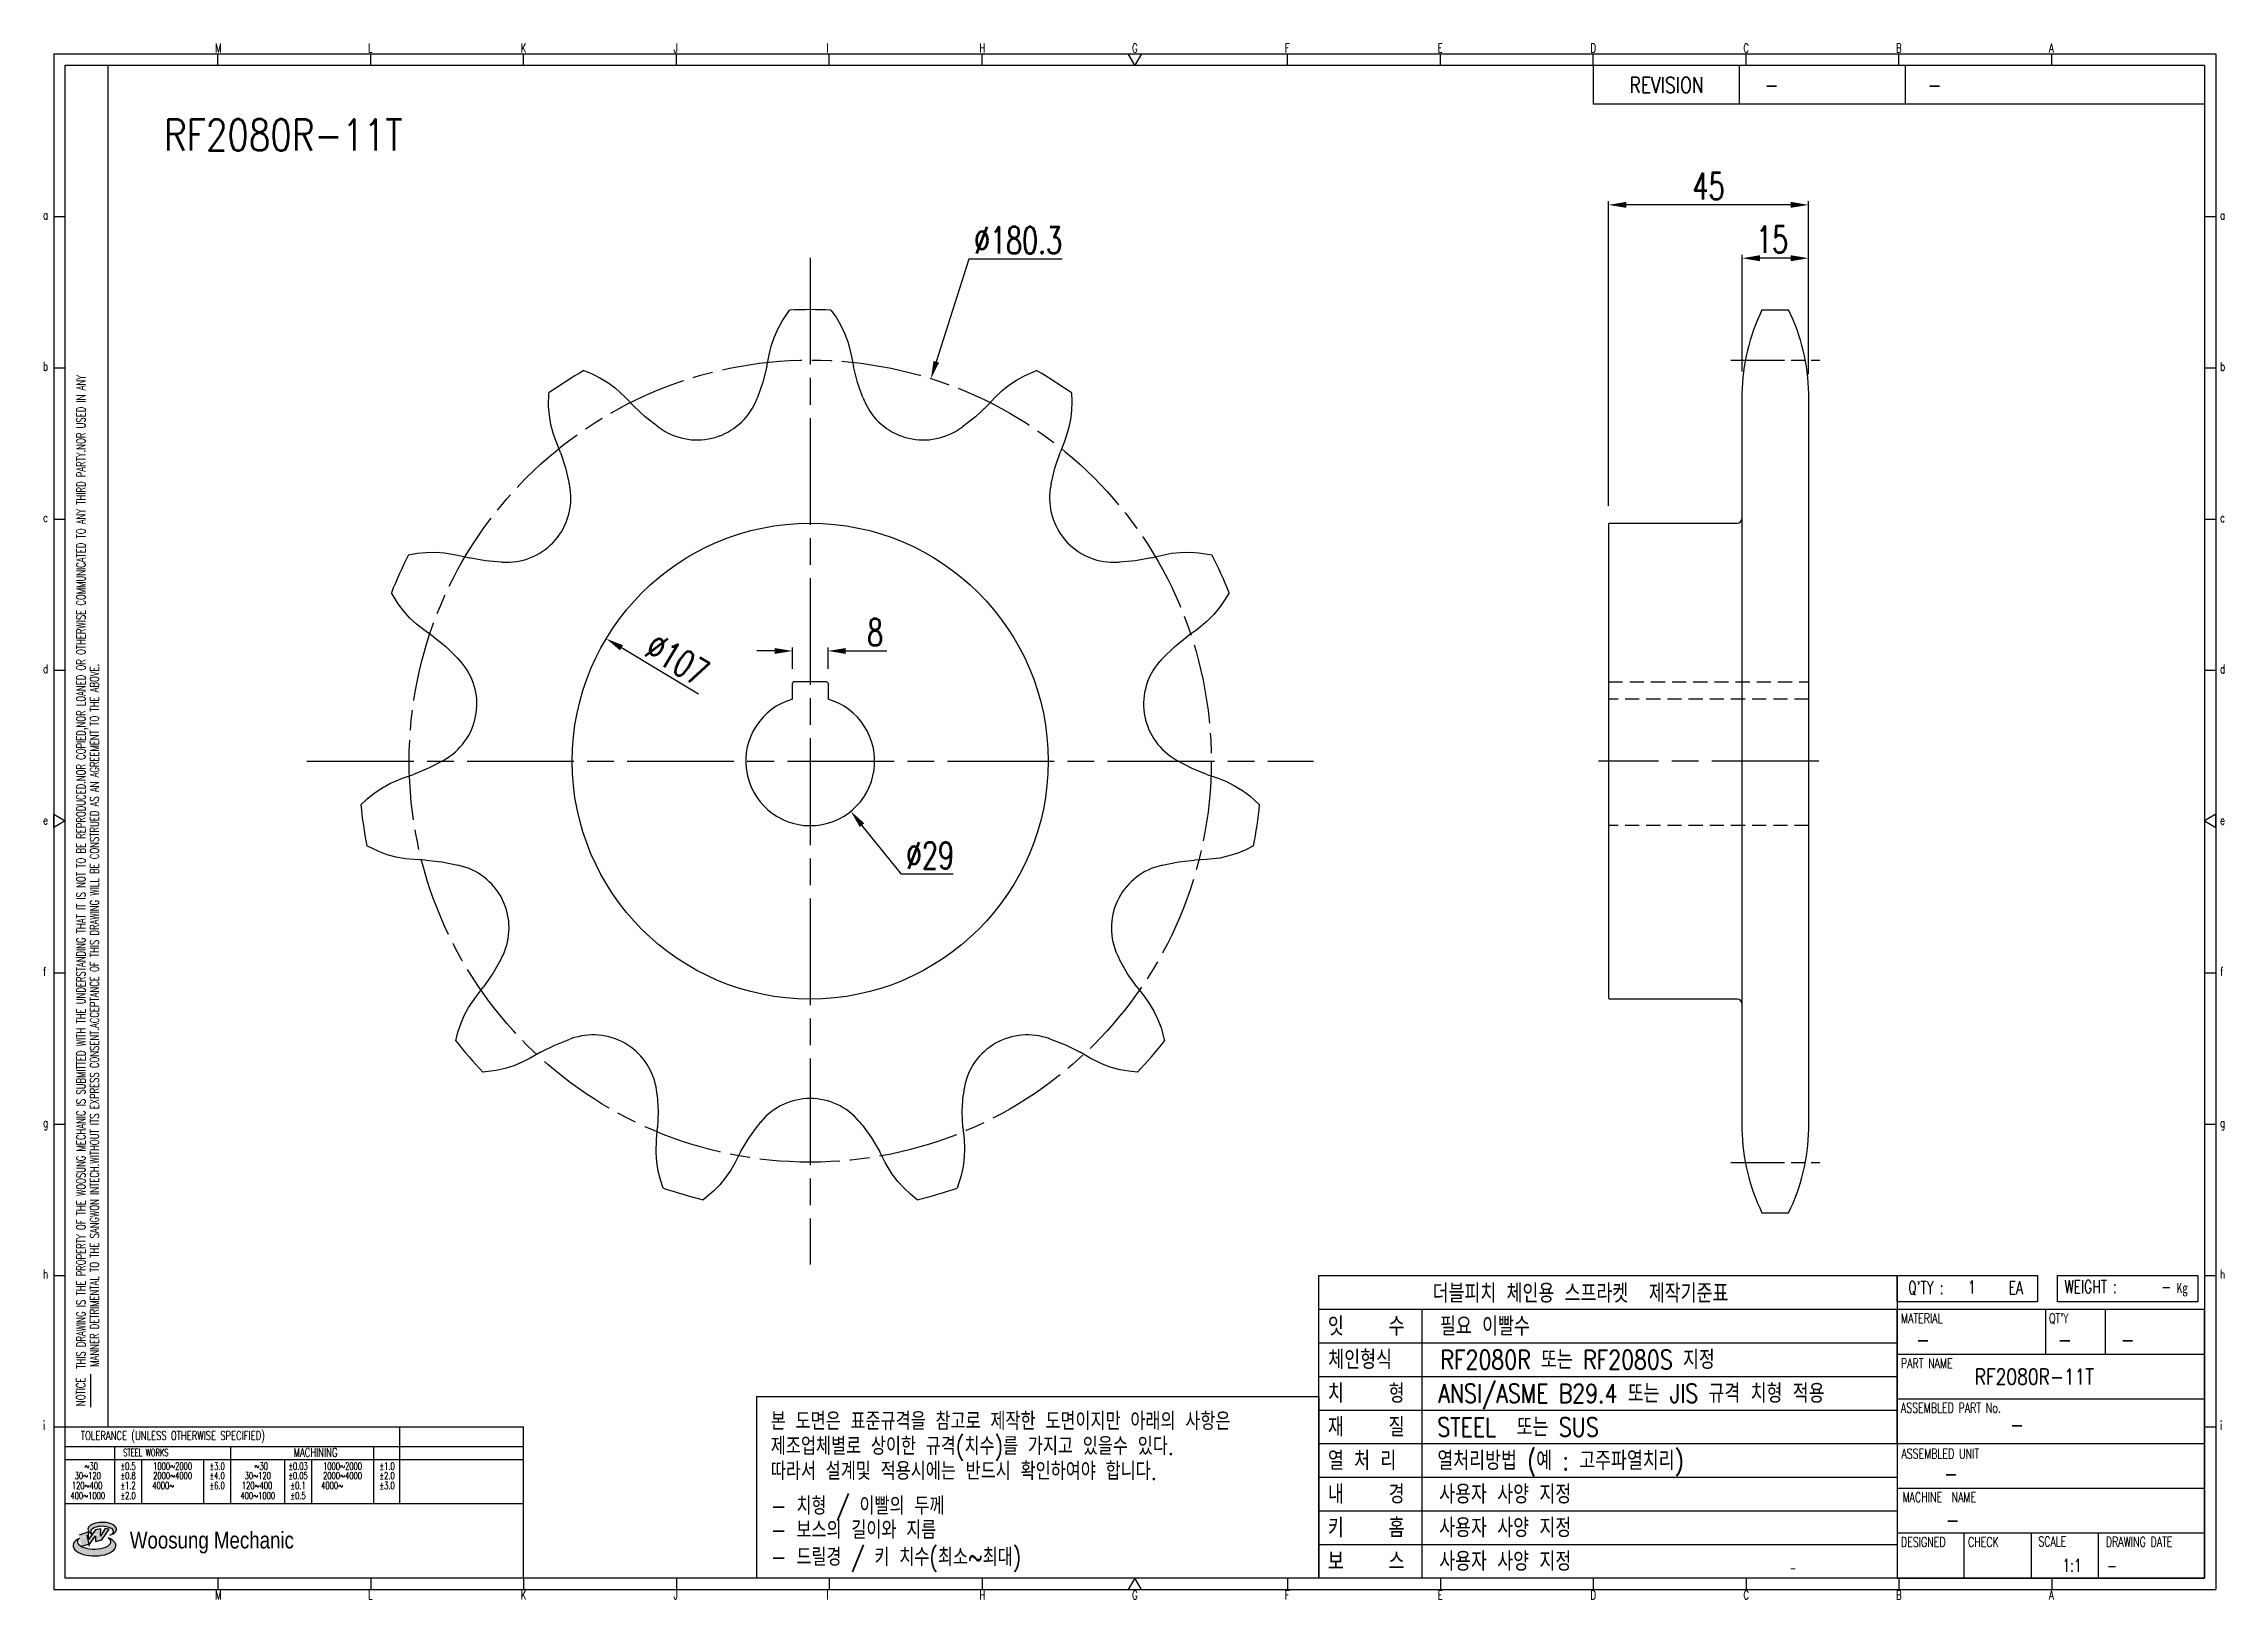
# Model space of a CAD drawing. Header units: millimetres. Extents: x 490 to 981, y -2918 to -2568.
import ezdxf
from ezdxf.enums import TextEntityAlignment as Align

# ---------------------------------------------------------------- set-up
doc = ezdxf.new("R2010")
doc.units = ezdxf.units.MM
for name, pattern in [('AM_ISO08W050', [18, 12, -1.5, 3, -1.5]), ('AM_ISO08W050x2', [9, 6, -0.75, 1.5, -0.75]), ('HIDDEN', [9.525, 6.35, -3.175])]:
    doc.linetypes.add(name, pattern=pattern)
doc.layers.add('CEN1', color=1, linetype='AM_ISO08W050', lineweight=25)
doc.layers.add('PEN_RF1', color=6, linetype='AM_ISO08W050x2', lineweight=25)
for name, color, linetype in [('HIDDEN_RF1', 3, 'HIDDEN'), ('S-DIM', 7, 'Continuous'), ('TITLE', 7, 'Continuous'), ('도면레이아웃', 7, 'Continuous')]:
    doc.layers.add(name, color=color, linetype=linetype)
doc.styles.add('HAN', font='ROMANS.shx', dxfattribs={"width": 0.7, "bigfont": 'whgtxt.shx'})
doc.styles.add('HKD_ST2', font='romans.shx', dxfattribs={"width": 0.7, "height": 4, "bigfont": '@extfont2.shx'})
doc.styles.add('HSG', font='SIMPLEX.shx', dxfattribs={"width": 0.7, "bigfont": 'HSG.shx'})
doc.styles.add('ROMANS', font='romans.shx', dxfattribs={"width": 0.7, "bigfont": 'whgtxt.shx'})
doc.styles.add('SLDTEXTSTYLE4', font='arial.ttf', dxfattribs={"width": 0.8})
doc.dimstyles.new('RF-S4', dxfattribs={"dimscale": 4, "dimtxt": 1.5, "dimasz": 1, "dimexe": 0.2, "dimexo": 1, "dimgap": 0.3, "dimtad": 1, "dimtoh": 1, "dimdec": 1, "dimrnd": 0.01, "dimzin": 9, "dimdsep": 46, "dimtxsty": 'HSG', "dimcen": 0, "dimclrd": 1, "dimclre": 1, "dimclrt": 150, "dimazin": 2, "dimtp": 1, "dimtm": 1, "dimtfac": 0.5, "dimtdec": 1, "dimtofl": 0, "dimtmove": 0, "dimatfit": 3, "dimfxl": 0, "dimtvp": 1, "dimtolj": 2, "dimlwd": -1, "dimlwe": -1, "dimarcsym": 0})

# ---------------------------------------------------------------- blocks, each defined once
blk = doc.blocks.new('SUYWSHJH')
at = {"layer": '도면레이아웃'}
h = blk.add_hatch(color=10, dxfattribs=at)
h.paths.add_polyline_path([(1.544, 35.177), (1.554, 34.966), (1.779, 35.034), (2.054, 35.422), (1.908, 35.446), (1.728, 35.167), (1.741, 35.439), (1.547, 35.405), (1.292, 35.041), (1.295, 35.33), (0.943, 35.208), (1.03, 34.8), (1.336, 34.885)])
edge = h.paths.add_edge_path()
edge.add_ellipse((1.795, 35.421), major_axis=(-0.53, 0), ratio=0.487785, start_angle=122.36065, end_angle=403.39574)
edge.add_line((1.411, 35.244), (1.419, 35.261))
edge.add_ellipse((1.798, 35.344), major_axis=(-0.423, 0), ratio=0.444396, start_angle=131.58977, end_angle=386.19408, ccw=False)
edge = h.paths.add_edge_path()
edge.add_ellipse((1.512, 34.815), major_axis=(-0.793, 0), ratio=0.480113, start_angle=314.67633, end_angle=590.85213)
edge.add_ellipse((1.501, 34.958), major_axis=(-0.62, 0), ratio=0.43311, start_angle=331.7024, end_angle=574.42495, ccw=False)
for p, q in [((0, 90.118), (80.15, 90.118)), ((0, 90.118), (0, 33.191)), ((6.089, 89.693), (6.089, 90.118)), ((11.753, 89.693), (11.753, 90.118)), ((17.418, 89.693), (17.418, 90.118)), ((23.082, 89.693), (23.082, 90.118)), ((28.746, 89.693), (28.746, 90.118)), ((34.411, 89.693), (34.411, 90.118)), ((45.739, 89.693), (45.739, 90.118)), ((51.404, 89.693), (51.404, 90.118)), ((57.068, 89.693), (57.068, 90.118)), ((62.732, 89.693), (62.732, 90.118)), ((68.397, 89.693), (68.397, 90.118)), ((74.061, 89.693), (74.061, 90.118)), ((80.15, 90.118), (80.15, 33.191)), ((0, 84.085), (0.425, 84.085)), ((79.725, 84.085), (80.15, 84.085)), ((0, 78.478), (0.425, 78.478)), ((79.725, 78.478), (80.15, 78.478)), ((0, 72.87), (0.425, 72.87)), ((79.725, 72.87), (80.15, 72.87)), ((0, 67.262), (0.425, 67.262)), ((79.725, 67.262), (80.15, 67.262)), ((0, 56.047), (0.425, 56.047)), ((79.725, 56.047), (80.15, 56.047)), ((0, 50.439), (0.425, 50.439)), ((79.725, 50.439), (80.15, 50.439)), ((0, 44.832), (0.425, 44.832)), ((79.725, 44.832), (80.15, 44.832)), ((1.377, 39.947), (1.377, 41.174)), ((0, 39.224), (0.425, 39.224)), ((79.725, 39.224), (80.15, 39.224)), ((0, 33.191), (80.15, 33.191)), ((6.089, 33.616), (6.089, 33.191)), ((11.753, 33.616), (11.753, 33.191)), ((17.418, 33.616), (17.418, 33.191)), ((23.082, 33.616), (23.082, 33.191)), ((28.746, 33.616), (28.746, 33.191)), ((34.411, 33.616), (34.411, 33.191)), ((45.739, 33.616), (45.739, 33.191)), ((51.404, 33.616), (51.404, 33.191)), ((57.068, 33.616), (57.068, 33.191)), ((62.732, 33.616), (62.732, 33.191)), ((68.397, 33.616), (68.397, 33.191)), ((74.061, 33.616), (74.061, 33.191))]:
    blk.add_line(p, q)
at = {"color": 2}
for p, q in [((2.017, 39.224), (2.017, 89.693)), ((0.425, 39.224), (17.418, 39.224)), ((12.816, 39.224), (12.816, 36.382)), ((17.418, 33.616), (17.418, 39.224)), ((0.425, 38.487), (17.418, 38.487)), ((0.425, 38.012), (17.418, 38.012)), ((2.257, 38.487), (2.257, 36.382)), ((3.257, 38.012), (3.257, 36.382)), ((5.557, 38.012), (5.557, 36.382)), ((6.557, 38.5), (6.557, 36.382)), ((8.557, 38.012), (8.557, 36.382)), ((9.557, 38.026), (9.557, 36.382)), ((11.857, 38.487), (11.857, 36.382)), ((0.425, 36.382), (17.418, 36.382))]:
    blk.add_line(p, q, dxfattribs=at)
at = {"color": 6, "ltscale": 0.5}
for p, q in [((57.068, 89.693), (57.068, 88.246)), ((62.47, 89.693), (62.47, 88.246)), ((68.635, 89.693), (68.635, 88.246)), ((79.725, 88.246), (57.068, 88.246)), ((68.336, 38.59), (68.336, 43.563)), ((79.725, 43.563), (68.336, 43.563)), ((73.827, 43.563), (73.827, 41.905)), ((76.037, 43.563), (76.037, 41.905)), ((79.725, 38.59), (79.725, 43.563)), ((79.725, 41.905), (68.336, 41.905)), ((79.725, 40.248), (68.336, 40.248)), ((68.336, 38.59), (68.336, 33.616)), ((79.725, 38.59), (68.336, 38.59)), ((79.725, 33.616), (79.725, 38.59)), ((79.725, 36.932), (68.336, 36.932)), ((79.725, 35.274), (68.336, 35.274)), ((70.822, 33.616), (70.822, 35.274)), ((73.309, 33.616), (73.309, 35.274)), ((75.796, 33.616), (75.796, 35.274)), ((68.336, 33.616), (79.725, 33.616))]:
    blk.add_line(p, q, dxfattribs=at)
for points in [[(40.075, 89.693), (39.83, 90.118), (40.32, 90.118)], [(0.425, 89.693), (79.725, 89.693), (79.725, 33.616), (0.425, 33.616)], [(0.425, 61.679), (0, 61.433), (0, 61.924)], [(79.725, 61.679), (80.15, 61.433), (80.15, 61.924)], [(40.075, 33.616), (39.83, 33.191), (40.32, 33.191)]]:
    blk.add_lwpolyline(points, close=True)
at = {"layer": 'TITLE', "color": 20}
for p, q in [((68.336, 43.851), (68.336, 44.826)), ((68.336, 44.826), (73.54, 44.826)), ((73.54, 44.826), (73.54, 43.851)), ((74.277, 43.851), (74.277, 44.826)), ((74.277, 44.826), (79.481, 44.826)), ((79.481, 44.826), (79.481, 43.851)), ((73.54, 43.851), (68.336, 43.851)), ((79.481, 43.851), (74.277, 43.851))]:
    blk.add_line(p, q, dxfattribs=at)
at = {"layer": '도면레이아웃'}
for p, q in [((1.295, 35.33), (0.943, 35.208)), ((1.03, 34.8), (1.336, 34.885)), ((1.224, 35.208), (1.311, 34.8)), ((1.224, 35.208), (1.224, 35.208)), ((1.547, 35.405), (1.292, 35.041)), ((1.292, 35.041), (1.295, 35.33)), ((1.336, 34.885), (1.544, 35.177)), ((1.419, 35.261), (1.411, 35.244)), ((1.544, 35.177), (1.554, 34.966)), ((1.741, 35.439), (1.547, 35.405)), ((1.554, 34.966), (1.779, 35.034)), ((1.908, 35.446), (1.728, 35.167)), ((1.728, 35.167), (1.741, 35.439)), ((1.779, 35.034), (2.054, 35.422)), ((2.054, 35.422), (1.908, 35.446))]:
    blk.add_line(p, q, dxfattribs=at)
for centre, major_axis, ratio, start_param, end_param in [((1.795, 35.421), (-0.53, 0), 0.487785, 2.135596, 7.040584), ((1.512, 34.815), (-0.793, 0), 0.480113, 5.492138, 10.312315), ((1.501, 34.958), (-0.62, 0), 0.43311, 5.789299, 10.025607), ((1.798, 35.344), (-0.423, 0), 0.444396, 2.296675, 6.740358)]:
    blk.add_ellipse(centre, major_axis=major_axis, ratio=ratio, start_param=start_param, end_param=end_param, dxfattribs=at)
at = {"color": 4, "style": 'HKD_ST2', "width": 0.7}
for s, p in [('M', (5.988, 90.164)), ('L', (11.652, 90.164)), ('K', (17.316, 90.164)), ('J', (22.981, 90.164)), ('I', (28.645, 90.164)), ('H', (34.309, 90.164)), ('G', (39.974, 90.164)), ('F', (45.638, 90.164)), ('E', (51.302, 90.164)), ('D', (56.967, 90.164)), ('C', (62.631, 90.164)), ('B', (68.295, 90.164)), ('A', (73.96, 90.164)), ('a', (-0.395, 83.976)), ('a', (80.305, 83.97)), ('b', (-0.395, 78.368)), ('b', (80.305, 78.362)), ('c', (-0.395, 72.76)), ('c', (80.305, 72.754)), ('d', (-0.395, 67.153)), ('d', (80.305, 67.147)), ('e', (-0.395, 61.545)), ('e', (80.305, 61.539)), ('f', (-0.395, 55.937)), ('f', (80.305, 55.931)), ('g', (-0.395, 50.33)), ('g', (80.305, 50.324)), ('h', (-0.395, 44.722)), ('h', (80.305, 44.716)), ('i', (-0.395, 39.114)), ('i', (80.305, 39.108)), ('M', (5.988, 32.824)), ('L', (11.652, 32.824)), ('K', (17.316, 32.824)), ('J', (22.981, 32.824)), ('I', (28.645, 32.824)), ('H', (34.309, 32.824)), ('G', (39.974, 32.824)), ('F', (45.638, 32.824)), ('E', (51.302, 32.824)), ('D', (56.967, 32.824)), ('C', (62.631, 32.824)), ('B', (68.295, 32.824)), ('A', (73.96, 32.824))]:
    blk.add_text(s, height=0.326, dxfattribs=at).set_placement(p)
for s, height, style, width, p in [('REVISION', 0.5806, 'HAN', 0.8, (58.415, 88.664)), ('-', 0.581, 'HAN', 0.8, (63.426, 88.664)), ('-', 0.581, 'HAN', 0.8, (69.468, 88.664)), ("Q'TY : ", 0.4746, 'HKD_ST2', 0.7, (68.743, 44.143)), ('1', 0.475, 'HKD_ST2', 0.7, (70.957, 44.165)), ('EA', 0.4746, 'HKD_ST2', 0.7, (72.464, 44.143)), ('WEIGHT : ', 0.4746, 'HKD_ST2', 0.7, (74.536, 44.176)), ('-', 0.581, 'HAN', 0.8, (69.029, 42.157)), ('-', 0.581, 'HAN', 0.8, (74.289, 42.157)), ('-', 0.581, 'HAN', 0.8, (76.623, 42.157)), ('-', 0.581, 'HAN', 0.8, (72.515, 39.013)), ('-', 0.581, 'HAN', 0.8, (70.067, 37.189)), ('-', 0.581, 'HAN', 0.8, (70.126, 35.48)), ('1:1', 0.4746, 'HKD_ST2', 0.7, (74.458, 33.848)), ('-', 0.475, 'HKD_ST2', 0.7, (76.112, 33.837))]:
    blk.add_text(s, height=height, dxfattribs=dict(style=style, width=width)).set_placement(p)
at = {"color": 2, "style": 'HKD_ST2', "width": 0.7}
for s, p in [(' THIS DRAWING IS THE PROPERTY OF THE WOOSUNG MECHANIC IS SUBMITTED WITH THE UNDERSTANDING THAT IT IS NOT TO BE REPRODUCED.NOR COPIED,NOR LOANED OR OTHERWISE COMMUNICATED TO ANY THIRD PARTY.NOR USED IN ANY', (1.173, 41.217)), ('MANNER DETRIMENTAL TO THE SANGWON INTECH.WITHOUT ITS EXPRESS CONSENT.ACCEPTANCE OF THIS DRAWING WILL BE CONSTRUED AS AN AGREEMENT TO THE ABOVE.', (1.672, 41.447))]:
    blk.add_text(s, height=0.326266, rotation=90, dxfattribs=at).set_placement(p)
at = {"style": 'HKD_ST2', "width": 0.7}
blk.add_text('-', height=0.475, dxfattribs=at).set_placement((78.499, 44.176), align=Align.RIGHT)
at = {"color": 4, "style": 'HKD_ST2', "width": 0.7}
for s, height, p in [('MATERIAL', 0.3651, (68.474, 43.425)), ("QT'Y", 0.3651, (73.965, 43.425)), ('PART NAME', 0.3651, (68.474, 41.756)), ('ASSEMBLED PART No.', 0.36511, (68.474, 40.109)), ('ASSEMBLED UNIT', 0.36511, (68.49, 38.408)), ('MACHINE  NAME', 0.36511, (68.532, 36.794)), ('DESIGNED', 0.3651, (68.474, 35.136)), ('CHECK', 0.3651, (70.961, 35.136)), ('SCALE', 0.3651, (73.566, 35.153)), ('DRAWING DATE', 0.36511, (76.071, 35.141))]:
    blk.add_text(s, height=height, dxfattribs=at).set_placement(p, align=Align.TOP_LEFT)
at = {"style": 'HKD_ST2', "width": 0.7}
blk.add_text('NOTICE', height=0.3263, rotation=90, dxfattribs=at).set_placement((1.163, 39.988))
for s, height, style, width, p in [('TOLERANCE (UNLESS OTHERWISE SPECIFIED)', 0.32627, 'HKD_ST2', 0.7, (4.417, 38.896)), ('-', 0.326, 'ROMANS', 0.65, (64.469, 33.975))]:
    blk.add_text(s, height=height, dxfattribs=dict(style=style, width=width)).set_placement(p, align=Align.MIDDLE_CENTER)
at = {"color": 4, "style": 'HKD_ST2', "width": 0.7}
for s, height, p in [('STEEL WORKS', 0.26101, (3.416, 38.268)), ('MACHINING', 0.3263, (9.707, 38.27)), ('%%P0.5', 0.261, (2.757, 37.762)), ('%%P0.8', 0.261, (2.757, 37.411)), ('%%P3.0', 0.261, (6.057, 37.762)), ('%%P4.0', 0.261, (6.057, 37.411)), ('%%P0.03', 0.261, (9.057, 37.762)), ('%%P0.05', 0.261, (9.057, 37.411)), ('%%P1.0', 0.261, (12.357, 37.762)), ('%%P2.0', 0.261, (12.357, 37.411)), ('%%P1.2', 0.261, (2.757, 37.045)), ('%%P2.0', 0.261, (2.757, 36.67)), ('%%P6.0', 0.261, (6.057, 37.045)), ('%%P0.1', 0.261, (9.057, 37.045)), ('%%P0.5', 0.261, (9.057, 36.67)), ('%%P3.0', 0.261, (12.357, 37.045))]:
    blk.add_text(s, height=height, dxfattribs=at).set_placement(p, align=Align.MIDDLE)
for s, height, p in [('30%%126120', 0.261, (1.263, 37.411)), ('%%12630', 0.261, (1.389, 37.762)), ('2000%%1264000', 0.26101, (4.407, 37.411)), ('1000%%1262000', 0.26101, (4.407, 37.762)), ('30%%126120', 0.261, (7.563, 37.411)), ('%%12630', 0.261, (7.689, 37.762)), ('2000%%1264000', 0.26101, (10.707, 37.411)), ('1000%%1262000', 0.26101, (10.707, 37.762)), ('400%%1261000', 0.26101, (1.263, 36.67)), ('120%%126400', 0.26101, (1.237, 37.045)), ('4000%%126', 0.261, (4.061, 37.045)), ('400%%1261000', 0.26101, (7.563, 36.67)), ('120%%126400', 0.26101, (7.537, 37.045)), ('4000%%126', 0.261, (10.321, 37.045))]:
    blk.add_text(s, height=height, dxfattribs=at).set_placement(p, align=Align.MIDDLE_CENTER)
at = {"color": 1, "style": 'SLDTEXTSTYLE4', "width": 0.8}
blk.add_text('Woosung Mechanic', height=0.61957, dxfattribs=at).set_placement((2.822, 34.711))
at = {"layer": 'TITLE', "width": 0.8}
blk.add_text('Kg', height=0.3789, dxfattribs=at).set_placement((78.694, 44.176))
blk = doc.blocks.new('GRETG')
at = {"color": 150}
for p, q in [((1275.22, 18.47), (1365.55, 18.47)), ((1275.22, 18.47), (1365.55, 18.47)), ((1291.34, 18.47), (1291.34, -23.5)), ((1275.22, 13.23), (1365.55, 13.23)), ((1275.22, 7.98), (1365.55, 7.98)), ((1275.22, 2.73), (1365.55, 2.73)), ((1275.22, -2.51), (1365.55, -2.51)), ((1275.22, -7.76), (1365.55, -7.76)), ((1275.22, -13), (1365.55, -13)), ((1275.22, -18.25), (1365.55, -18.25))]:
    blk.add_line(p, q, dxfattribs=at)
blk.add_lwpolyline([(1275.22, 23.72), (1365.55, 23.72), (1365.55, -23.5), (1275.22, -23.5)], close=True, dxfattribs=at)
blk.add_lwpolyline([(1187.47, 4.85), (1275.22, 4.85), (1275.22, -23.5), (1187.47, -23.5)], close=True)
at = {"color": 150, "style": 'HAN', "width": 0.8}
for s, height, p in [('더블피치 체인용 스프라켓  제작기준표', 2.9346, (1293, 19.48)), ('잇    수 ', 2.935, (1276.65, 14.34)), ('필요 이빨수', 2.935, (1294.15, 14.34)), ('체인형식 ', 2.935, (1276.72, 9.12)), ('RF2080R 또는 RF2080S 지정', 2.9346, (1294.22, 9.12)), ('치    형', 2.935, (1276.65, 3.85)), ('ANSI/ASME B29.4 또는 JIS 규격 치형 적용', 2.9346, (1293.88, 3.85)), ('재    질', 2.935, (1276.65, -1.4)), ('STEEL  또는 SUS', 2.9346, (1293.74, -1.4)), ('열처리방법 (예 : 고주파열치리)', 2.9346, (1293.74, -6.64)), ('열 처 리', 2.935, (1276.65, -6.64)), ('내    경', 2.935, (1276.65, -11.89)), ('사용자 사양 지정', 2.935, (1294.03, -11.89)), ('키    홈', 2.935, (1276.65, -17.13)), ('사용자 사양 지정', 2.935, (1294.03, -17.13)), ('보    스', 2.935, (1276.65, -22.38)), ('사용자 사양 지정', 2.935, (1294.03, -22.38))]:
    blk.add_text(s, height=height, dxfattribs=at).set_placement(p)
at = {"style": 'HAN', "width": 0.8}
for s, p in [('본 도면은 표준규격을 참고로 제작한 도면이지만 아래의 사항은', (1189.67, -0.4)), ('제조업체별로 상이한 규격(치수)를 가지고 있을수 있다.', (1189.67, -4.29)), ('따라서 설계및 적용시에는 반드시 확인하여야 합니다.', (1189.67, -8.18)), ('- 치형 / 이빨의 두께', (1189.67, -13.62)), ('- 보스의 길이와 지름', (1189.67, -17.38)), ('- 드릴경 / 키 치수(최소~최대)', (1189.67, -21.61))]:
    blk.add_text(s, height=2.7767, dxfattribs=at).set_placement(p)
blk = doc.blocks.new('*D3')
at = {"layer": 'Defpoints', "color": 0, "transparency": 16777216}
for p in [(872.07, -2616.35), (872.07, -2645.81), (887.03, -2646.4)]:
    blk.add_point(p, dxfattribs=at)
at = {"layer": 'S-DIM', "color": 1, "transparency": 16777216}
for p, q in [((872.07, -2641.81), (872.07, -2615.55)), ((883.03, -2616.35), (876.07, -2616.35)), ((887.03, -2642.4), (887.03, -2615.55))]:
    blk.add_line(p, q, dxfattribs=at)
for points in [[(876.07, -2615.68), (876.07, -2617.01), (872.07, -2616.35)], [(883.03, -2615.68), (883.03, -2617.01), (887.03, -2616.35)]]:
    blk.add_solid(points, dxfattribs=at)
at = {"layer": 'S-DIM', "color": 150, "transparency": 16777216, "insert": (878.83, -2612.15), "char_height": 6, "attachment_point": 5, "style": 'HSG'}
blk.add_mtext('\\A2;15', dxfattribs=at)
blk = doc.blocks.new('*D4')
at = {"layer": 'Defpoints', "color": 0, "transparency": 16777216}
for p in [(842.04, -2604.35), (887.03, -2646.4), (842.04, -2676.01)]:
    blk.add_point(p, dxfattribs=at)
at = {"layer": 'S-DIM', "color": 1, "transparency": 16777216}
for p, q in [((842.04, -2672.01), (842.04, -2603.55)), ((883.03, -2604.35), (846.04, -2604.35)), ((887.03, -2642.4), (887.03, -2603.55))]:
    blk.add_line(p, q, dxfattribs=at)
for points in [[(846.04, -2603.68), (846.04, -2605.01), (842.04, -2604.35)], [(883.03, -2603.68), (883.03, -2605.01), (887.03, -2604.35)]]:
    blk.add_solid(points, dxfattribs=at)
at = {"layer": 'S-DIM', "color": 150, "transparency": 16777216, "insert": (864.54, -2600.15), "char_height": 6, "attachment_point": 5, "style": 'HSG'}
blk.add_mtext('\\A2;45', dxfattribs=at)
blk = doc.blocks.new('*D5')
at = {"layer": 'Defpoints', "color": 0, "transparency": 16777216}
for p in [(653.44, -2718.14), (671.68, -2740.68)]:
    blk.add_point(p, dxfattribs=at)
at = {"layer": 'S-DIM', "color": 1, "transparency": 16777216}
for p, q in [((683.09, -2754.79), (674.2, -2743.79)), ((694.69, -2754.79), (683.09, -2754.79))]:
    blk.add_line(p, q, dxfattribs=at)
blk.add_solid([(674.71, -2743.37), (673.68, -2744.21), (671.68, -2740.68)], dxfattribs=at)
at = {"layer": 'S-DIM', "color": 150, "transparency": 16777216, "insert": (689.49, -2750.59), "char_height": 6, "attachment_point": 5, "style": 'HSG'}
blk.add_mtext('\\A2;∅29', dxfattribs=at)
blk = doc.blocks.new('*D6')
at = {"layer": 'Defpoints', "color": 0, "transparency": 16777216}
for p in [(689.7, -2643.44), (635.42, -2815.38)]:
    blk.add_point(p, dxfattribs=at)
at = {"layer": 'S-DIM', "color": 1, "transparency": 16777216}
for p, q in [((698.2, -2616.52), (690.91, -2639.62)), ((719.2, -2616.52), (698.2, -2616.52))]:
    blk.add_line(p, q, dxfattribs=at)
blk.add_solid([(690.27, -2639.42), (691.54, -2639.82), (689.7, -2643.44)], dxfattribs=at)
at = {"layer": 'S-DIM', "color": 150, "transparency": 16777216, "insert": (709.3, -2612.32), "char_height": 6, "attachment_point": 5, "style": 'HSG'}
blk.add_mtext('\\A2;∅180.3', dxfattribs=at)
blk = doc.blocks.new('*D7')
at = {"layer": 'Defpoints', "color": 0, "transparency": 16777216}
for p in [(616.69, -2701.87), (708.43, -2756.95)]:
    blk.add_point(p, dxfattribs=at)
at = {"layer": 'S-DIM', "color": 1, "transparency": 16777216}
blk.add_line((637.44, -2714.33), (620.12, -2703.93), dxfattribs=at)
blk.add_solid([(620.47, -2703.36), (619.78, -2704.5), (616.69, -2701.87)], dxfattribs=at)
at = {"layer": 'S-DIM', "color": 150, "transparency": 16777216, "insert": (632.66, -2706.56), "char_height": 6, "attachment_point": 5, "rotation": 329.0231, "style": 'HSG'}
blk.add_mtext('\\A2;∅107', dxfattribs=at)
blk = doc.blocks.new('*D8')
at = {"layer": 'Defpoints', "color": 0, "transparency": 16777216}
for p in [(666.56, -2704.64), (658.56, -2712.69), (666.56, -2712.69)]:
    blk.add_point(p, dxfattribs=at)
at = {"layer": 'S-DIM', "color": 1, "transparency": 16777216}
for p, q in [((654.56, -2704.64), (650.56, -2704.64)), ((658.56, -2708.69), (658.56, -2703.84)), ((666.56, -2708.69), (666.56, -2703.84)), ((670.56, -2704.64), (679.76, -2704.64))]:
    blk.add_line(p, q, dxfattribs=at)
for points in [[(654.56, -2703.98), (654.56, -2705.31), (658.56, -2704.64)], [(670.56, -2703.98), (670.56, -2705.31), (666.56, -2704.64)]]:
    blk.add_solid(points, dxfattribs=at)
at = {"layer": 'S-DIM', "color": 150, "transparency": 16777216, "insert": (677.16, -2700.44), "char_height": 6, "attachment_point": 5, "style": 'HSG'}
blk.add_mtext('\\A2;8', dxfattribs=at)

msp = doc.modelspace()

# ---------------------------------------------------------------- linework, layer by layer
for p, q in [((876.54, -2627.95), (882.54, -2627.95)), ((652.82, -2640.7), (653.33, -2638.09)), ((671.79, -2638.09), (672.31, -2640.7)), ((620.96, -2647.6), (622.8, -2649.51)), ((702.33, -2649.51), (704.16, -2647.6)), ((872.04, -2646.79), (872.04, -2812.14)), ((887.04, -2646.79), (887.04, -2812.14)), ((606.4, -2660.05), (605.43, -2657.58)), ((719.7, -2657.58), (718.72, -2660.05)), ((842.04, -2676.01), (842.04, -2782.81)), ((842.14, -2675.91), (871.04, -2675.91)), ((583.33, -2683.08), (585.91, -2683.69)), ((739.21, -2683.69), (741.79, -2683.08)), ((577.82, -2701.42), (575.66, -2699.87)), ((749.46, -2699.87), (747.31, -2701.42)), ((658.56, -2715.47), (658.56, -2711.91)), ((666.26, -2711.61), (658.86, -2711.61)), ((666.56, -2711.91), (666.56, -2715.47)), ((570.86, -2733.27), (573.36, -2732.39)), ((751.76, -2732.39), (754.26, -2733.27)), ((576.14, -2751.68), (573.49, -2751.54)), ((751.63, -2751.54), (748.99, -2751.68)), ((587.5, -2782.23), (589.13, -2780.14)), ((735.99, -2780.14), (737.62, -2782.23)), ((871.04, -2782.91), (842.14, -2782.91)), ((601.9, -2794.87), (599.6, -2796.19)), ((725.53, -2796.19), (723.23, -2794.87)), ((627.98, -2814.43), (628.22, -2811.79)), ((696.91, -2811.79), (697.15, -2814.43)), ((646.92, -2817.28), (645.69, -2819.63)), ((679.43, -2819.63), (678.2, -2817.28)), ((876.54, -2830.98), (882.54, -2830.98))]:
    msp.add_line(p, q)
for points in [[(653.33, -2638.09), (653.81, -2636.11), (654.45, -2634.2), (655.26, -2632.3), (656.22, -2630.49), (657.89, -2628.02)], [(667.23, -2628.02), (668.37, -2629.63), (669.38, -2631.34), (670.27, -2633.19), (671.01, -2635.12), (671.79, -2638.09)], [(611.68, -2641.59), (613.5, -2642.33), (615.27, -2643.22), (617.03, -2644.3), (618.69, -2645.52), (620.96, -2647.6)], [(652.82, -2640.7), (651.94, -2644.2), (650.71, -2647.67)], [(674.41, -2647.67), (673.2, -2644.25), (672.31, -2640.7)], [(704.16, -2647.6), (705.64, -2646.19), (707.21, -2644.92), (708.92, -2643.77), (710.71, -2642.77), (713.45, -2641.59)], [(605.43, -2657.58), (604.76, -2655.66), (604.26, -2653.7), (603.92, -2651.66), (603.75, -2649.62), (603.81, -2646.64)], [(721.31, -2646.64), (721.39, -2648.61), (721.32, -2650.59), (721.07, -2652.63), (720.64, -2654.66), (719.7, -2657.58)], [(628.34, -2654.24), (625.47, -2652.02), (622.8, -2649.51)], [(702.33, -2649.51), (699.7, -2651.99), (696.78, -2654.24)], [(606.4, -2660.05), (607.56, -2663.47), (608.4, -2667.06)], [(716.72, -2667.06), (717.55, -2663.52), (718.72, -2660.05)], [(572.27, -2683.04), (574.21, -2682.68), (576.18, -2682.47), (578.24, -2682.43), (580.3, -2682.56), (583.33, -2683.08)], [(593.14, -2684.67), (589.52, -2684.36), (585.91, -2683.69)], [(739.21, -2683.69), (735.66, -2684.35), (731.99, -2684.67)], [(741.79, -2683.08), (743.79, -2682.69), (745.8, -2682.47), (747.86, -2682.43), (749.91, -2682.55), (752.85, -2683.04)], [(575.66, -2699.87), (574.06, -2698.62), (572.58, -2697.24), (571.19, -2695.71), (569.95, -2694.08), (568.39, -2691.54)], [(756.73, -2691.54), (755.74, -2693.24), (754.6, -2694.87), (753.29, -2696.45), (751.84, -2697.93), (749.46, -2699.87)], [(577.82, -2701.42), (580.64, -2703.67), (583.29, -2706.24)], [(741.84, -2706.24), (744.44, -2703.71), (747.31, -2701.42)], [(579.97, -2729.31), (576.76, -2731), (573.36, -2732.39)], [(751.76, -2732.39), (748.42, -2731.03), (745.15, -2729.31)], [(561.54, -2739.22), (562.97, -2737.86), (564.52, -2736.62), (566.22, -2735.47), (568.03, -2734.47), (570.86, -2733.27)], [(754.26, -2733.27), (756.15, -2734.02), (757.96, -2734.93), (759.73, -2736), (761.38, -2737.21), (763.59, -2739.22)], [(573.49, -2751.54), (571.46, -2751.35), (569.47, -2750.99), (567.48, -2750.46), (565.55, -2749.76), (562.87, -2748.46)], [(762.26, -2748.46), (760.5, -2749.36), (758.67, -2750.11), (756.71, -2750.73), (754.69, -2751.19), (751.63, -2751.54)], [(576.14, -2751.68), (579.73, -2752.05), (583.34, -2752.77)], [(741.78, -2752.77), (745.34, -2752.05), (748.99, -2751.68)], [(593.03, -2773.98), (591.24, -2777.14), (589.13, -2780.14)], [(735.99, -2780.14), (733.91, -2777.19), (732.1, -2773.98)], [(582.88, -2792.28), (583.35, -2790.36), (583.98, -2788.48), (584.79, -2786.6), (585.77, -2784.77), (587.5, -2782.23)], [(737.62, -2782.23), (738.8, -2783.89), (739.84, -2785.63), (740.74, -2787.49), (741.47, -2789.4), (742.25, -2792.28)], [(601.9, -2794.87), (605.12, -2793.24), (608.55, -2791.89)], [(716.57, -2791.89), (719.96, -2793.21), (723.23, -2794.87)], [(599.6, -2796.19), (597.79, -2797.12), (595.92, -2797.9), (593.95, -2798.52), (591.95, -2798.98), (588.99, -2799.34)], [(736.13, -2799.34), (734.17, -2799.14), (732.22, -2798.78), (730.23, -2798.25), (728.29, -2797.54), (725.53, -2796.19)], [(628.16, -2804.5), (628.37, -2808.12), (628.22, -2811.79)], [(696.91, -2811.79), (696.76, -2808.18), (696.96, -2804.5)], [(646.92, -2817.28), (648.74, -2814.16), (650.91, -2811.18)], [(674.22, -2811.18), (676.35, -2814.12), (678.2, -2817.28)], [(629.51, -2825.38), (628.88, -2823.51), (628.39, -2821.59), (628.06, -2819.56), (627.89, -2817.5), (627.98, -2814.43)], [(697.15, -2814.43), (697.25, -2816.46), (697.18, -2818.48), (696.93, -2820.53), (696.51, -2822.54), (695.61, -2825.38)], [(645.69, -2819.63), (644.68, -2821.39), (643.53, -2823.05), (642.21, -2824.65), (640.78, -2826.11), (638.48, -2828.01)], [(686.64, -2828.01), (685.1, -2826.79), (683.65, -2825.43), (682.27, -2823.91), (681.02, -2822.26), (679.43, -2819.63)]]:
    msp.add_lwpolyline(points)
msp.add_circle((662.56, -2729.41), 53.5)
for centre, radius, start, end in [((662.56, -2729.41), 101.5, 87.3617, 92.6383), ((917.04, -2647.58), 45, 154.1379, 178.9971), ((842.05, -2647.58), 45, 1.0029, 25.8621), ((662.56, -2729.41), 101.5, 120.0889, 125.3656), ((662.56, -2729.41), 101.5, 54.6344, 59.9111), ((637.13, -2642.8), 14.4, 236.8182, 335.9091), ((616.26, -2633.47), 37.26, 335.9091, 337.5932), ((708.86, -2633.47), 37.26, 202.4068, 204.0909), ((687.99, -2642.8), 14.4, 204.0909, 303.1818), ((649.65, -2623.67), 37.26, 235.1341, 236.8182), ((675.48, -2623.67), 37.26, 303.1818, 304.8659), ((571.74, -2673.73), 37.26, 8.6364, 10.3204), ((753.38, -2673.73), 37.26, 169.6796, 171.3636), ((594.34, -2670.3), 14.4, 269.5455, 8.6363), ((730.78, -2670.3), 14.4, 171.3637, 270.4545), ((871.04, -2674.91), 1, 270, 0), ((662.56, -2729.41), 101.5, 152.8162, 158.0929), ((594.53, -2647.44), 37.26, 267.8614, 269.5455), ((730.6, -2647.44), 37.26, 270.4545, 272.1386), ((662.56, -2729.41), 101.5, 21.9071, 27.1838), ((556.06, -2731.67), 37.26, 41.3636, 43.0477), ((769.07, -2731.67), 37.26, 136.9523, 138.6364), ((573.22, -2716.56), 14.4, 302.2728, 41.3636), ((751.91, -2716.56), 14.4, 138.6364, 237.7272), ((662.56, -2729.41), 14.5, 106.0134, 73.9866), ((658.86, -2711.91), 0.3, 90, 180), ((666.26, -2711.91), 0.3, 360, 90), ((561.01, -2697.23), 37.26, 300.5887, 302.2727), ((764.12, -2697.23), 37.26, 237.7273, 239.4113), ((662.56, -2729.41), 101.5, 185.5435, 190.8201), ((662.56, -2729.41), 101.5, 349.1799, 354.4565), ((574.19, -2788.9), 37.26, 74.0909, 75.775), ((580.45, -2766.91), 14.4, 335, 74.0909), ((744.67, -2766.91), 14.4, 105.9091, 205), ((750.94, -2788.9), 37.26, 104.225, 105.9091), ((559.73, -2757.24), 37.26, 333.3159, 335), ((765.39, -2757.24), 37.26, 205, 206.6841), ((871.04, -2783.91), 1, 0, 90), ((662.56, -2729.41), 101.5, 218.2708, 223.5474), ((620.38, -2827.23), 37.26, 106.8182, 108.5023), ((613.76, -2805.35), 14.4, 7.7273, 106.8181), ((711.36, -2805.35), 14.4, 73.1819, 172.2727), ((704.75, -2827.23), 37.26, 71.4977, 73.1818), ((662.56, -2729.41), 101.5, 316.4526, 321.7292), ((591.11, -2808.42), 37.26, 6.0432, 7.7273), ((734.02, -2808.42), 37.26, 172.2727, 173.9568), ((662.56, -2819.67), 14.4, 40.4546, 139.5454), ((679.96, -2834.51), 37.26, 139.5455, 141.2295), ((645.16, -2834.51), 37.26, 38.7705, 40.4545), ((917.04, -2811.35), 45, 181.0029, 205.8621), ((842.05, -2811.35), 45, 334.1379, 358.9971), ((662.56, -2729.41), 101.5, 250.998, 256.2747), ((662.56, -2729.41), 101.5, 283.7253, 289.002)]:
    msp.add_arc(centre, radius, start, end)
at = {"layer": 'CEN1', "color": 1, "linetype": 'AM_ISO08W050x2', "ltscale": 4}
for p, q in [((662.56, -2616.27), (662.56, -2842.56)), ((549.42, -2729.41), (775.71, -2729.41)), ((889.29, -2729.41), (839.79, -2729.41))]:
    msp.add_line(p, q, dxfattribs=at)
at = {"layer": 'HIDDEN_RF1', "ltscale": 0.5}
for p, q in [((842.04, -2711.61), (887.04, -2711.61)), ((887.04, -2715.47), (842.04, -2715.47)), ((887.04, -2743.91), (842.04, -2743.91))]:
    msp.add_line(p, q, dxfattribs=at)
at = {"layer": 'PEN_RF1', "ltscale": 2}
for p, q in [((869.57, -2639.26), (889.52, -2639.26)), ((869.57, -2819.67), (889.52, -2819.67))]:
    msp.add_line(p, q, dxfattribs=at)
at = {"layer": 'PEN_RF1', "ltscale": 3}
msp.add_circle((662.56, -2729.41), 90.16, dxfattribs=at)

# ---------------------------------------------------------------- block references
for name, p, xscale, yscale, zscale in [('SUYWSHJH', (492.48, -3116.95), 6.065279999999999, 6.065279999999999, 6.065279999999999), ('GRETG', (-1059.43, -2879.22), 1.44, 1.44, 1.44)]:
    msp.add_blockref(name, p, dxfattribs=dict(xscale=xscale, yscale=yscale, zscale=zscale))

# ---------------------------------------------------------------- texts
at = {"style": 'HAN', "width": 0.8}
for height, p in [(7.0431, (517.28, -2592.15)), (3.5216, (924.37, -2869.57))]:
    msp.add_text('RF2080R-11T', height=height, dxfattribs=at).set_placement(p)

# ---------------------------------------------------------------- dimensions: what is measured, and where the dimension line sits
at = {"layer": 'S-DIM'}
dim = msp.add_linear_dim(base=(842.04, -2604.35), p1=(887.03, -2646.4), p2=(842.04, -2676.01), dimstyle='RF-S4', dxfattribs=at)
dim.commit()
dim.dimension.update_dxf_attribs({"geometry": '*D4', "text_midpoint": (864.54, -2600.15)})
for p1, p2, picture, middle in [((635.42, -2815.38), (689.7, -2643.44), '*D6', (709.3, -2616.52)), ((708.43, -2756.95), (616.69, -2701.87), '*D7', (630.5, -2710.16)), ((653.44, -2718.14), (671.68, -2740.68), '*D5', (689.49, -2754.79))]:
    dim = msp.add_diameter_dim_2p(p1=p1, p2=p2, dimstyle='RF-S4', dxfattribs=at)
    dim.commit()
    dim.dimension.update_dxf_attribs({"geometry": picture, "text_midpoint": middle, "dimtype": 131})
for base, p1, p2, picture, middle in [((872.07, -2616.35), (887.03, -2646.4), (872.07, -2645.81), '*D3', (878.83, -2616.35)), ((666.56, -2704.64), (658.56, -2712.69), (666.56, -2712.69), '*D8', (677.16, -2704.64))]:
    dim = msp.add_linear_dim(base=base, p1=p1, p2=p2, dimstyle='RF-S4', dxfattribs=at)
    dim.commit()
    dim.dimension.update_dxf_attribs({"geometry": picture, "text_midpoint": middle, "dimtype": 128})

doc.saveas('drawing.dxf')
